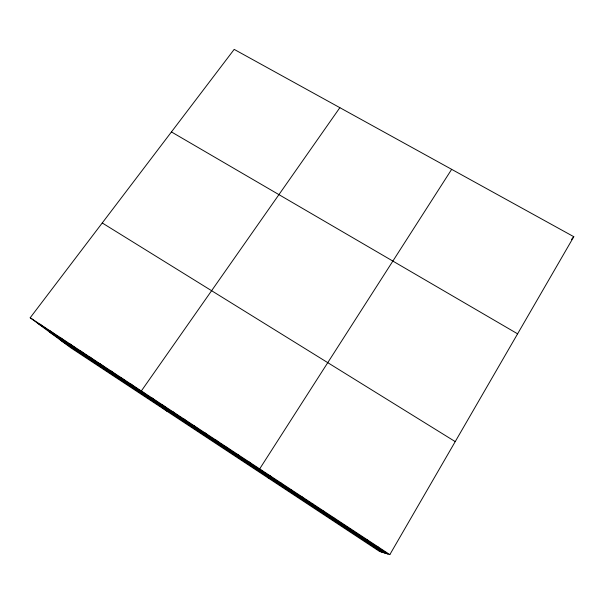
<?xml version="1.0" encoding="UTF-8"?>
<svg xmlns="http://www.w3.org/2000/svg" width="604" height="604" viewBox="0 0 604 604"><rect width="100%" height="100%" fill="white"/><g stroke="black" fill="none" stroke-linecap="round" stroke-linejoin="round"><path stroke-width="0.91" d="M323.616 511.656L323.653 511.029M389.837 554.615L573.8 236.708L234.186 49.385L30.2 317.757L70.811 347.806L379.629 551.482L389.837 554.615L30.2 317.757M451.656 169.339L259.675 468.893L268.856 478.421M339.863 107.678L141.351 390.962L167.18 411.369M334.193 518.625L334.525 518.194M571.52 239.403L573.8 236.708M344.824 525.631L345.465 525.397M355.514 532.675L356.466 532.637M366.273 539.757L367.526 539.923M377.085 546.877L378.648 547.247M171.438 131.936L517.598 333.831M102.25 222.967L455.227 441.615M37.599 323.231L387.949 554.042M49.49 332.026L384.952 553.121M60.74 340.354L382.136 552.252M40.023 324.227L47.195 329.55M49.905 330.735L56.844 335.907M59.841 337.274L66.546 342.302M69.83 343.857L76.3 348.727M79.879 350.471L86.1 355.182M89.981 357.13L95.96 361.675M100.136 363.819L105.874 368.206M110.358 370.546L115.84 374.774M120.626 377.311L125.866 381.381M130.962 384.121L135.945 388.017M151.8 397.847L156.262 401.403M162.31 404.771L166.515 408.153M172.88 411.732L176.813 414.94M183.51 418.731L187.18 421.773M194.209 425.775L197.599 428.636M204.96 432.857L208.07 435.537M215.771 439.976L218.61 442.475M226.651 447.141L229.203 449.459M237.599 454.351L239.863 456.481M248.599 461.599L250.577 463.54M270.192 475.816L271.596 477.386M280.762 482.777L281.887 484.166M291.392 489.784L292.23 490.984M302.091 496.828L302.634 497.832M312.842 503.91L313.099 504.725"/></g></svg>
